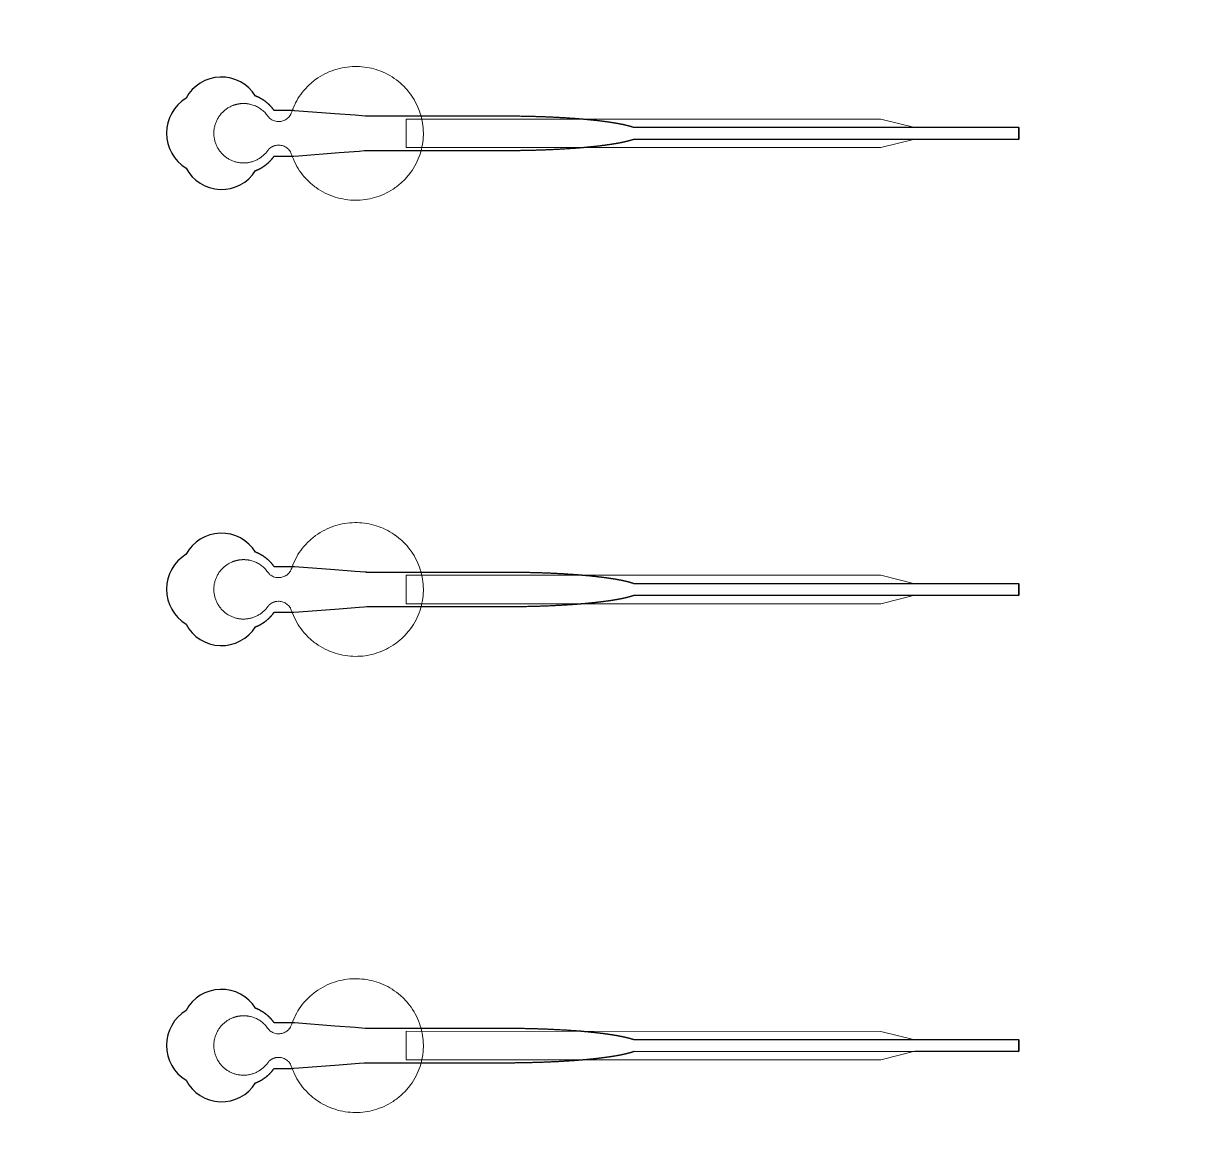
# Model space of a CAD drawing. Header units: inches. Extents: x -52997 to 52003, y -52254 to 52746.
# Drawn here: x 600 to 5746, y 3389 to 8292 of the extents above; entities that cross this region are included whole.
import ezdxf

# ---------------------------------------------------------------- set-up
doc = ezdxf.new("R2010")
doc.units = ezdxf.units.IN
doc.header["$MEASUREMENT"] = 0
doc.layers.add('1', color=1, linetype='Continuous')
doc.layers.add('2', color=140, linetype='Continuous', lineweight=0)
doc.layers.add('3', color=90, linetype='Continuous', lineweight=0)

msp = doc.modelspace()

# ---------------------------------------------------------------- linework, layer by layer
at = {"layer": '1'}
for points in [[(-16283.4, -47485.7), (0, -47485.7), (16283.4, -47485.7, 5.999107)], [(-16250, -47285.7), (0, -47285.7), (16250, -47285.7, 5.986812)], [(-13685.8, -45485.7), (0, -45485.7), (13685.8, -45485.7, 6.794322)], [(1617.4, 7646.4), (1617.7, 7646.6), (1618.6, 7646.9), (1619.4, 7647.2), (1620.2, 7647.6), (1621.1, 7647.9), (1621.9, 7648.2), (1622.8, 7648.6), (1623.6, 7649), (1624.5, 7649.3), (1625.3, 7649.7), (1626.2, 7650.1), (1627.1, 7650.5), (1627.9, 7650.9), (1628.8, 7651.3), (1629.6, 7651.7), (1630.5, 7652.1), (1631.3, 7652.5), (1632.2, 7652.9), (1633.1, 7653.4), (1633.9, 7653.8), (1634.8, 7654.2), (1635.6, 7654.7), (1636.5, 7655.1), (1637.3, 7655.6), (1638.2, 7656.1), (1639.1, 7656.5), (1639.9, 7657), (1640.8, 7657.5), (1641.6, 7658), (1642.5, 7658.5), (1643.3, 7659), (1644.2, 7659.5), (1645, 7660), (1645.9, 7660.5), (1646.7, 7661), (1647.6, 7661.6), (1648.4, 7662.1), (1649.3, 7662.7), (1650.1, 7663.2), (1651, 7663.8), (1651.8, 7664.3), (1652.6, 7664.9), (1653.5, 7665.4), (1654.3, 7666), (1655.1, 7666.6), (1656, 7667.2), (1656.8, 7667.8), (1657.6, 7668.4), (1658.4, 7669), (1659.3, 7669.6), (1660.1, 7670.2), (1660.9, 7670.8), (1661.7, 7671.4), (1662.5, 7672), (1663.3, 7672.7), (1664.1, 7673.3), (1664.9, 7673.9), (1665.7, 7674.6), (1666.5, 7675.2), (1667.3, 7675.9), (1668.1, 7676.5), (1668.9, 7677.2), (1669.6, 7677.8), (1670.4, 7678.5), (1671.2, 7679.2), (1671.9, 7679.9), (1672.7, 7680.5), (1673.5, 7681.2), (1674.2, 7681.9), (1675, 7682.6), (1675.7, 7683.3), (1676.4, 7684), (1677.2, 7684.7), (1677.9, 7685.4), (1678.6, 7686.1), (1679.3, 7686.8), (1680.1, 7687.5), (1680.8, 7688.3), (1681.5, 7689), (1682.2, 7689.7), (1682.9, 7690.4), (1683.6, 7691.2), (1684.2, 7691.9), (1684.9, 7692.6), (1685.6, 7693.4), (1686.3, 7694.1), (1686.9, 7694.8), (1687.6, 7695.6), (1688.2, 7696.3), (1688.9, 7697.1), (1689.5, 7697.8), (1690.1, 7698.6), (1690.8, 7699.3), (1691.4, 7700.1), (1692, 7700.9), (1692.6, 7701.6), (1693.2, 7702.4), (1693.8, 7703.1), (1694.4, 7703.9), (1695, 7704.7), (1695.6, 7705.4), (1696.1, 7706.2), (1696.7, 7707), (1697.3, 7707.7), (1697.8, 7708.5), (1698.4, 7709.3), (1698.9, 7710), (1742.5, 7710), (1764.3, 7710), (1775.2, 7710), (1777.9, 7710), (1779.3, 7710), (1779.3, 7710), (1779.3, 7710), (1779.3, 7710), (1779.3, 7710), (1779.4, 7710.1), (1779.5, 7710.1), (1779.8, 7710.1), (1780.5, 7710.1), (1781.9, 7710.2), (1784.6, 7710.5), (1806.7, 7712.1), (1983.4, 7725.7), (2071.7, 7732.5), (2093.8, 7734.2), (2104.8, 7735), (2105.1, 7735), (2105.2, 7735), (2105.3, 7735), (2105.3, 7735), (2105.4, 7735), (2105.8, 7735), (2366.3, 7735), (2372.6, 7735), (2385.1, 7735), (2485.6, 7735), (2686.7, 7735), (2699.2, 7735), (2705.5, 7735), (2708.6, 7735), (2710.2, 7735), (2710.6, 7735), (2710.8, 7735), (2710.9, 7735), (2711, 7735), (2711, 7735), (2711, 7735), (2711.6, 7735), (2716.2, 7735.1), (2720.8, 7735.1), (2725.4, 7735.1), (2730, 7735.1), (2734.7, 7735.1), (2739.3, 7735.1), (2744, 7735.2), (2748.7, 7735.2), (2753.3, 7735.2), (2758.1, 7735.3), (2762.8, 7735.3), (2767.5, 7735.4), (2772.2, 7735.4), (2777, 7735.5), (2781.7, 7735.6), (2786.5, 7735.6), (2791.2, 7735.7), (2796, 7735.8), (2800.8, 7735.9), (2805.6, 7736), (2810.4, 7736.1), (2815.2, 7736.2), (2820, 7736.3), (2824.8, 7736.4), (2829.6, 7736.5), (2834.4, 7736.7), (2839.3, 7736.8), (2844.1, 7736.9), (2848.9, 7737.1), (2853.8, 7737.2), (2858.6, 7737.4), (2863.4, 7737.5), (2868.3, 7737.7), (2873.1, 7737.8), (2877.9, 7738), (2882.7, 7738.2), (2887.6, 7738.4), (2892.4, 7738.6), (2897.2, 7738.8), (2902, 7739), (2906.9, 7739.2), (2911.7, 7739.4), (2916.5, 7739.6), (2921.3, 7739.8), (2926.1, 7740), (2930.8, 7740.3), (2935.6, 7740.5), (2940.4, 7740.7), (2945.2, 7741), (2949.9, 7741.3), (2954.6, 7741.5), (2959.4, 7741.8), (2964.1, 7742), (2968.8, 7742.3), (2973.5, 7742.6), (2978.2, 7742.9), (2982.8, 7743.2), (2987.5, 7743.5), (2992.1, 7743.8), (2996.8, 7744.1), (3001.4, 7744.4), (3006, 7744.7), (3010.5, 7745.1), (3012.8, 7745.2), (3015.1, 7745.4), (3017.4, 7745.6), (3019.6, 7745.7), (3021.9, 7745.9), (3024.1, 7746.1), (3026.4, 7746.2), (3028.6, 7746.4), (3030.9, 7746.6), (3033.1, 7746.8), (3035.3, 7747), (3037.6, 7747.1), (3039.8, 7747.3), (3042, 7747.5), (3044.2, 7747.7), (3046.4, 7747.9), (3048.6, 7748.1), (3050.8, 7748.2), (3053, 7748.4), (3055.2, 7748.6), (3057.4, 7748.8), (3059.5, 7749), (3061.7, 7749.2), (3063.8, 7749.4), (3066, 7749.6), (3068.1, 7749.8), (3070.3, 7750), (3072.4, 7750.2), (3074.5, 7750.4), (3076.6, 7750.6), (3078.8, 7750.8), (3080.9, 7751), (3083, 7751.2), (3085.1, 7751.4), (3087.1, 7751.6), (3089.2, 7751.8), (3091.3, 7752), (3093.3, 7752.3), (3095.4, 7752.5), (3097.5, 7752.7), (3099.5, 7752.9), (3101.5, 7753.1), (3103.6, 7753.3), (3105.6, 7753.6), (3107.6, 7753.8), (3109.6, 7754), (3111.6, 7754.2), (3113.6, 7754.4), (3115.6, 7754.7), (3117.5, 7754.9), (3119.5, 7755.1), (3121.5, 7755.3), (3123.4, 7755.6), (3125.3, 7755.8), (3127.3, 7756), (3129.2, 7756.3), (3131.1, 7756.5), (3133, 7756.7), (3134.9, 7757), (3136.8, 7757.2), (3138.7, 7757.5), (3140.6, 7757.7), (3142.4, 7757.9), (3144.3, 7758.2), (3146.1, 7758.4), (3148, 7758.7), (3149.8, 7758.9), (3151.6, 7759.1), (3153.4, 7759.4), (3155.2, 7759.6), (3157, 7759.9), (3158.8, 7760.1), (3160.6, 7760.4), (3162.4, 7760.6), (3164.1, 7760.9), (3165.9, 7761.1), (3167.6, 7761.4), (3169.3, 7761.7), (3171.1, 7761.9), (3172.8, 7762.2), (3174.5, 7762.4), (3176.2, 7762.7), (3177.8, 7762.9), (3179.5, 7763.2), (3181.2, 7763.5), (3182.8, 7763.7), (3184.5, 7764), (3186.1, 7764.2), (3187.7, 7764.5), (3189.3, 7764.8), (3190.9, 7765), (3192.5, 7765.3), (3194.1, 7765.6), (3195.7, 7765.8), (3197.3, 7766.1), (3198.8, 7766.4), (3200.4, 7766.7), (3201.9, 7766.9), (3203.4, 7767.2), (3204.9, 7767.5), (3206.4, 7767.7), (3207.9, 7768), (3209.4, 7768.3), (3210.9, 7768.6), (3212.3, 7768.8), (3213.8, 7769.1), (3215.2, 7769.4), (3216.7, 7769.7), (3218.1, 7770), (3219.5, 7770.2), (3220.9, 7770.5), (3222.3, 7770.8), (3223.6, 7771.1), (3225, 7771.4), (3226.4, 7771.6), (3227.7, 7771.9), (3229, 7772.2), (3230.4, 7772.5), (3231.7, 7772.8), (3233, 7773.1), (3234.3, 7773.4), (3235.5, 7773.6), (3236.8, 7773.9), (3238.1, 7774.2), (3239.3, 7774.5), (3240.6, 7774.8), (3241.8, 7775.1), (3243, 7775.4), (3244.2, 7775.7), (3245.4, 7776), (3246.6, 7776.2), (3247.7, 7776.5), (3248.9, 7776.8), (3250, 7777.1), (3251.2, 7777.4), (3252.3, 7777.7), (3253.4, 7778), (3254.5, 7778.3), (3255.6, 7778.6), (3256.7, 7778.9), (3257.8, 7779.2), (3258.8, 7779.5), (3259.9, 7779.8), (3260.9, 7780.1), (3262, 7780.4), (3263, 7780.7), (3264, 7781), (3265, 7781.2), (3266, 7781.5), (3266.9, 7781.8), (3267.9, 7782.1), (3268.8, 7782.4), (3269.8, 7782.7), (3270.7, 7783), (3271.6, 7783.3), (3272.5, 7783.6), (3273.4, 7783.9), (3274.3, 7784.2), (3275.2, 7784.5), (3276.6, 7785), (4962.2, 7784.8), (4962.2, 7835), (3276.7, 7835), (3276.4, 7835.1), (3275.5, 7835.4), (3274.7, 7835.8), (3273.8, 7836.1), (3272.9, 7836.4), (3272, 7836.7), (3271.1, 7837), (3270.1, 7837.3), (3269.2, 7837.6), (3268.2, 7837.8), (3267.3, 7838.1), (3266.3, 7838.4), (3265.3, 7838.7), (3264.3, 7839), (3263.3, 7839.3), (3262.3, 7839.6), (3261.3, 7839.9), (3260.2, 7840.2), (3259.2, 7840.5), (3258.1, 7840.8), (3257.1, 7841.1), (3256, 7841.4), (3254.9, 7841.7), (3253.8, 7842), (3252.7, 7842.3), (3251.5, 7842.6), (3250.4, 7842.9), (3249.3, 7843.2), (3248.1, 7843.5), (3246.9, 7843.8), (3245.7, 7844.1), (3244.6, 7844.4), (3243.3, 7844.6), (3242.1, 7844.9), (3240.9, 7845.2), (3239.7, 7845.5), (3238.4, 7845.8), (3237.2, 7846.1), (3235.9, 7846.4), (3234.6, 7846.7), (3233.3, 7847), (3232, 7847.2), (3230.7, 7847.5), (3229.4, 7847.8), (3228.1, 7848.1), (3226.7, 7848.4), (3225.4, 7848.7), (3224, 7848.9), (3222.6, 7849.2), (3221.2, 7849.5), (3219.8, 7849.8), (3218.4, 7850.1), (3217, 7850.3), (3215.6, 7850.6), (3214.1, 7850.9), (3212.7, 7851.2), (3211.2, 7851.5), (3209.8, 7851.7), (3208.3, 7852), (3206.8, 7852.3), (3205.3, 7852.6), (3203.8, 7852.8), (3202.2, 7853.1), (3200.7, 7853.4), (3199.2, 7853.7), (3197.6, 7853.9), (3196.1, 7854.2), (3194.5, 7854.5), (3192.9, 7854.7), (3191.3, 7855), (3189.7, 7855.3), (3188.1, 7855.5), (3186.5, 7855.8), (3184.8, 7856.1), (3183.2, 7856.3), (3181.5, 7856.6), (3179.9, 7856.8), (3178.2, 7857.1), (3176.5, 7857.4), (3174.8, 7857.6), (3173.1, 7857.9), (3171.4, 7858.1), (3169.7, 7858.4), (3168, 7858.6), (3166.2, 7858.9), (3164.5, 7859.2), (3162.7, 7859.4), (3161, 7859.7), (3159.2, 7859.9), (3157.4, 7860.2), (3155.6, 7860.4), (3153.8, 7860.7), (3152, 7860.9), (3150.2, 7861.1), (3148.3, 7861.4), (3146.5, 7861.6), (3144.7, 7861.9), (3142.8, 7862.1), (3140.9, 7862.4), (3139.1, 7862.6), (3137.2, 7862.8), (3135.3, 7863.1), (3133.4, 7863.3), (3131.5, 7863.5), (3129.6, 7863.8), (3127.7, 7864), (3125.7, 7864.2), (3123.8, 7864.5), (3121.8, 7864.7), (3119.9, 7864.9), (3117.9, 7865.2), (3116, 7865.4), (3114, 7865.6), (3112, 7865.8), (3110, 7866.1), (3108, 7866.3), (3106, 7866.5), (3104, 7866.7), (3102, 7866.9), (3099.9, 7867.2), (3097.9, 7867.4), (3095.8, 7867.6), (3093.8, 7867.8), (3091.7, 7868), (3089.7, 7868.2), (3087.6, 7868.4), (3085.5, 7868.6), (3083.4, 7868.9), (3081.3, 7869.1), (3079.2, 7869.3), (3077.1, 7869.5), (3075, 7869.7), (3072.9, 7869.9), (3070.8, 7870.1), (3068.6, 7870.3), (3066.5, 7870.5), (3064.3, 7870.7), (3062.2, 7870.9), (3060, 7871.1), (3057.9, 7871.2), (3055.7, 7871.4), (3053.5, 7871.6), (3051.3, 7871.8), (3049.1, 7872), (3046.9, 7872.2), (3044.8, 7872.4), (3042.5, 7872.6), (3040.3, 7872.7), (3038.1, 7872.9), (3035.9, 7873.1), (3033.7, 7873.3), (3031.4, 7873.5), (3029.2, 7873.6), (3027, 7873.8), (3024.7, 7874), (3022.5, 7874.2), (3020.2, 7874.3), (3018, 7874.5), (3015.7, 7874.7), (3013.4, 7874.8), (3008.9, 7875.2), (3004.3, 7875.5), (2999.7, 7875.8), (2995.1, 7876.1), (2990.5, 7876.4), (2985.9, 7876.7), (2981.2, 7877), (2976.6, 7877.3), (2971.9, 7877.6), (2967.2, 7877.9), (2962.5, 7878.1), (2957.8, 7878.4), (2953.1, 7878.7), (2948.4, 7878.9), (2943.6, 7879.2), (2938.9, 7879.4), (2934.1, 7879.7), (2929.4, 7879.9), (2924.6, 7880.1), (2919.8, 7880.4), (2915, 7880.6), (2910.3, 7880.8), (2905.5, 7881), (2900.7, 7881.2), (2895.9, 7881.4), (2891.1, 7881.6), (2886.3, 7881.8), (2881.5, 7882), (2876.7, 7882.1), (2871.8, 7882.3), (2867, 7882.5), (2862.2, 7882.6), (2857.4, 7882.8), (2852.6, 7882.9), (2847.8, 7883.1), (2843, 7883.2), (2838.2, 7883.3), (2833.4, 7883.5), (2828.6, 7883.6), (2823.8, 7883.7), (2819, 7883.8), (2814.3, 7883.9), (2809.5, 7884), (2804.7, 7884.1), (2800, 7884.2), (2795.2, 7884.3), (2790.5, 7884.4), (2785.7, 7884.5), (2781, 7884.5), (2776.3, 7884.6), (2771.6, 7884.7), (2766.9, 7884.7), (2762.2, 7884.8), (2757.5, 7884.8), (2752.8, 7884.9), (2748.2, 7884.9), (2743.5, 7884.9), (2738.9, 7885), (2734.3, 7885), (2729.6, 7885), (2725, 7885), (2722.8, 7885), (2722.2, 7885), (2721.9, 7885), (2721.8, 7885), (2721.6, 7885), (2720, 7885), (2713.6, 7885), (2700.8, 7885), (2649.9, 7885), (2445.9, 7885), (2394.9, 7885), (2369.4, 7885), (2363.1, 7885), (2361.5, 7885), (2105.7, 7885), (2105.3, 7885), (2105.3, 7885), (2105.2, 7885), (2105.2, 7885), (2105.1, 7885), (2104.8, 7885.1), (2103.4, 7885.2), (2097.9, 7885.6), (2053.7, 7889), (1965.4, 7895.8), (1788.7, 7909.3), (1783.2, 7909.8), (1780.4, 7910), (1779.8, 7910), (1779.4, 7910), (1779.4, 7910), (1779.3, 7910), (1779.3, 7910), (1779.3, 7910), (1779.3, 7910), (1779.3, 7910), (1778.9, 7910), (1776.2, 7910), (1770.8, 7910), (1759.9, 7910), (1738.1, 7910), (1716.3, 7910), (1705.4, 7910), (1699.9, 7910), (1699.2, 7910), (1699.1, 7910), (1699, 7910), (1698.9, 7910), (1698.9, 7910), (1698.9, 7910), (1698.9, 7910.1), (1698.5, 7910.6), (1697.7, 7911.8), (1696.9, 7912.9), (1696.1, 7914), (1695.2, 7915.1), (1694.4, 7916.2), (1693.5, 7917.4), (1692.7, 7918.5), (1691.8, 7919.6), (1690.9, 7920.7), (1690, 7921.8), (1689, 7922.9), (1688.1, 7924), (1687.1, 7925.1), (1686.2, 7926.2), (1685.2, 7927.3), (1684.2, 7928.3), (1683.2, 7929.4), (1682.2, 7930.5), (1681.2, 7931.6), (1680.1, 7932.6), (1679.1, 7933.7), (1678, 7934.7), (1676.9, 7935.8), (1675.8, 7936.8), (1674.7, 7937.8), (1673.6, 7938.9), (1672.5, 7939.9), (1671.4, 7940.9), (1670.2, 7941.9), (1669.1, 7942.9), (1667.9, 7943.9), (1666.7, 7944.9), (1665.5, 7945.8), (1664.3, 7946.8), (1663.1, 7947.7), (1661.9, 7948.7), (1660.7, 7949.6), (1659.4, 7950.6), (1658.2, 7951.5), (1656.9, 7952.4), (1655.7, 7953.3), (1654.4, 7954.2), (1653.1, 7955.1), (1651.8, 7955.9), (1650.5, 7956.8), (1649.2, 7957.6), (1647.9, 7958.5), (1646.5, 7959.3), (1645.2, 7960.1), (1643.9, 7960.9), (1642.5, 7961.7), (1641.2, 7962.5), (1639.8, 7963.2), (1638.4, 7964), (1637, 7964.7), (1635.7, 7965.5), (1634.3, 7966.2), (1632.9, 7966.9), (1631.5, 7967.6), (1630.1, 7968.2), (1628.7, 7968.9), (1627.2, 7969.6), (1625.8, 7970.2), (1624.4, 7970.8), (1623, 7971.4), (1621.6, 7972), (1620.1, 7972.6), (1618.7, 7973.2), (1617.5, 7973.6, 0.576044), (1312.9, 7964.3, 0.560065), (1312.9, 7657.8, 0.578435)], [(1617.4, 5646.4), (1617.7, 5646.6), (1618.6, 5646.9), (1619.4, 5647.2), (1620.2, 5647.6), (1621.1, 5647.9), (1621.9, 5648.2), (1622.8, 5648.6), (1623.6, 5649), (1624.5, 5649.3), (1625.3, 5649.7), (1626.2, 5650.1), (1627.1, 5650.5), (1627.9, 5650.9), (1628.8, 5651.3), (1629.6, 5651.7), (1630.5, 5652.1), (1631.3, 5652.5), (1632.2, 5652.9), (1633.1, 5653.4), (1633.9, 5653.8), (1634.8, 5654.2), (1635.6, 5654.7), (1636.5, 5655.1), (1637.3, 5655.6), (1638.2, 5656.1), (1639.1, 5656.5), (1639.9, 5657), (1640.8, 5657.5), (1641.6, 5658), (1642.5, 5658.5), (1643.3, 5659), (1644.2, 5659.5), (1645, 5660), (1645.9, 5660.5), (1646.7, 5661), (1647.6, 5661.6), (1648.4, 5662.1), (1649.3, 5662.7), (1650.1, 5663.2), (1651, 5663.8), (1651.8, 5664.3), (1652.6, 5664.9), (1653.5, 5665.4), (1654.3, 5666), (1655.1, 5666.6), (1656, 5667.2), (1656.8, 5667.8), (1657.6, 5668.4), (1658.4, 5669), (1659.3, 5669.6), (1660.1, 5670.2), (1660.9, 5670.8), (1661.7, 5671.4), (1662.5, 5672), (1663.3, 5672.7), (1664.1, 5673.3), (1664.9, 5673.9), (1665.7, 5674.6), (1666.5, 5675.2), (1667.3, 5675.9), (1668.1, 5676.5), (1668.9, 5677.2), (1669.6, 5677.8), (1670.4, 5678.5), (1671.2, 5679.2), (1671.9, 5679.9), (1672.7, 5680.5), (1673.5, 5681.2), (1674.2, 5681.9), (1675, 5682.6), (1675.7, 5683.3), (1676.4, 5684), (1677.2, 5684.7), (1677.9, 5685.4), (1678.6, 5686.1), (1679.3, 5686.8), (1680.1, 5687.5), (1680.8, 5688.3), (1681.5, 5689), (1682.2, 5689.7), (1682.9, 5690.4), (1683.6, 5691.2), (1684.2, 5691.9), (1684.9, 5692.6), (1685.6, 5693.4), (1686.3, 5694.1), (1686.9, 5694.8), (1687.6, 5695.6), (1688.2, 5696.3), (1688.9, 5697.1), (1689.5, 5697.8), (1690.1, 5698.6), (1690.8, 5699.3), (1691.4, 5700.1), (1692, 5700.9), (1692.6, 5701.6), (1693.2, 5702.4), (1693.8, 5703.1), (1694.4, 5703.9), (1695, 5704.7), (1695.6, 5705.4), (1696.1, 5706.2), (1696.7, 5707), (1697.3, 5707.7), (1697.8, 5708.5), (1698.4, 5709.3), (1698.9, 5710), (1742.5, 5710), (1764.3, 5710), (1775.2, 5710), (1777.9, 5710), (1779.3, 5710), (1779.3, 5710), (1779.3, 5710), (1779.3, 5710), (1779.3, 5710), (1779.4, 5710.1), (1779.5, 5710.1), (1779.8, 5710.1), (1780.5, 5710.1), (1781.9, 5710.2), (1784.6, 5710.5), (1806.7, 5712.1), (1983.4, 5725.7), (2071.7, 5732.5), (2093.8, 5734.2), (2104.8, 5735), (2105.1, 5735), (2105.2, 5735), (2105.3, 5735), (2105.3, 5735), (2105.4, 5735), (2105.8, 5735), (2366.3, 5735), (2372.6, 5735), (2385.1, 5735), (2485.6, 5735), (2686.7, 5735), (2699.2, 5735), (2705.5, 5735), (2708.6, 5735), (2710.2, 5735), (2710.6, 5735), (2710.8, 5735), (2710.9, 5735), (2711, 5735), (2711, 5735), (2711, 5735), (2711.6, 5735), (2716.2, 5735.1), (2720.8, 5735.1), (2725.4, 5735.1), (2730, 5735.1), (2734.7, 5735.1), (2739.3, 5735.1), (2744, 5735.2), (2748.7, 5735.2), (2753.3, 5735.2), (2758.1, 5735.3), (2762.8, 5735.3), (2767.5, 5735.4), (2772.2, 5735.4), (2777, 5735.5), (2781.7, 5735.6), (2786.5, 5735.6), (2791.2, 5735.7), (2796, 5735.8), (2800.8, 5735.9), (2805.6, 5736), (2810.4, 5736.1), (2815.2, 5736.2), (2820, 5736.3), (2824.8, 5736.4), (2829.6, 5736.5), (2834.4, 5736.7), (2839.3, 5736.8), (2844.1, 5736.9), (2848.9, 5737.1), (2853.8, 5737.2), (2858.6, 5737.4), (2863.4, 5737.5), (2868.3, 5737.7), (2873.1, 5737.8), (2877.9, 5738), (2882.7, 5738.2), (2887.6, 5738.4), (2892.4, 5738.6), (2897.2, 5738.8), (2902, 5739), (2906.9, 5739.2), (2911.7, 5739.4), (2916.5, 5739.6), (2921.3, 5739.8), (2926.1, 5740), (2930.8, 5740.3), (2935.6, 5740.5), (2940.4, 5740.7), (2945.2, 5741), (2949.9, 5741.3), (2954.6, 5741.5), (2959.4, 5741.8), (2964.1, 5742), (2968.8, 5742.3), (2973.5, 5742.6), (2978.2, 5742.9), (2982.8, 5743.2), (2987.5, 5743.5), (2992.1, 5743.8), (2996.8, 5744.1), (3001.4, 5744.4), (3006, 5744.7), (3010.5, 5745.1), (3012.8, 5745.2), (3015.1, 5745.4), (3017.4, 5745.6), (3019.6, 5745.7), (3021.9, 5745.9), (3024.1, 5746.1), (3026.4, 5746.2), (3028.6, 5746.4), (3030.9, 5746.6), (3033.1, 5746.8), (3035.3, 5747), (3037.6, 5747.1), (3039.8, 5747.3), (3042, 5747.5), (3044.2, 5747.7), (3046.4, 5747.9), (3048.6, 5748.1), (3050.8, 5748.2), (3053, 5748.4), (3055.2, 5748.6), (3057.4, 5748.8), (3059.5, 5749), (3061.7, 5749.2), (3063.8, 5749.4), (3066, 5749.6), (3068.1, 5749.8), (3070.3, 5750), (3072.4, 5750.2), (3074.5, 5750.4), (3076.6, 5750.6), (3078.8, 5750.8), (3080.9, 5751), (3083, 5751.2), (3085.1, 5751.4), (3087.1, 5751.6), (3089.2, 5751.8), (3091.3, 5752), (3093.3, 5752.3), (3095.4, 5752.5), (3097.5, 5752.7), (3099.5, 5752.9), (3101.5, 5753.1), (3103.6, 5753.3), (3105.6, 5753.6), (3107.6, 5753.8), (3109.6, 5754), (3111.6, 5754.2), (3113.6, 5754.4), (3115.6, 5754.7), (3117.5, 5754.9), (3119.5, 5755.1), (3121.5, 5755.3), (3123.4, 5755.6), (3125.3, 5755.8), (3127.3, 5756), (3129.2, 5756.3), (3131.1, 5756.5), (3133, 5756.7), (3134.9, 5757), (3136.8, 5757.2), (3138.7, 5757.5), (3140.6, 5757.7), (3142.4, 5757.9), (3144.3, 5758.2), (3146.1, 5758.4), (3148, 5758.7), (3149.8, 5758.9), (3151.6, 5759.1), (3153.4, 5759.4), (3155.2, 5759.6), (3157, 5759.9), (3158.8, 5760.1), (3160.6, 5760.4), (3162.4, 5760.6), (3164.1, 5760.9), (3165.9, 5761.1), (3167.6, 5761.4), (3169.3, 5761.7), (3171.1, 5761.9), (3172.8, 5762.2), (3174.5, 5762.4), (3176.2, 5762.7), (3177.8, 5762.9), (3179.5, 5763.2), (3181.2, 5763.5), (3182.8, 5763.7), (3184.5, 5764), (3186.1, 5764.2), (3187.7, 5764.5), (3189.3, 5764.8), (3190.9, 5765), (3192.5, 5765.3), (3194.1, 5765.6), (3195.7, 5765.8), (3197.3, 5766.1), (3198.8, 5766.4), (3200.4, 5766.7), (3201.9, 5766.9), (3203.4, 5767.2), (3204.9, 5767.5), (3206.4, 5767.7), (3207.9, 5768), (3209.4, 5768.3), (3210.9, 5768.6), (3212.3, 5768.8), (3213.8, 5769.1), (3215.2, 5769.4), (3216.7, 5769.7), (3218.1, 5770), (3219.5, 5770.2), (3220.9, 5770.5), (3222.3, 5770.8), (3223.6, 5771.1), (3225, 5771.4), (3226.4, 5771.6), (3227.7, 5771.9), (3229, 5772.2), (3230.4, 5772.5), (3231.7, 5772.8), (3233, 5773.1), (3234.3, 5773.4), (3235.5, 5773.6), (3236.8, 5773.9), (3238.1, 5774.2), (3239.3, 5774.5), (3240.6, 5774.8), (3241.8, 5775.1), (3243, 5775.4), (3244.2, 5775.7), (3245.4, 5776), (3246.6, 5776.2), (3247.7, 5776.5), (3248.9, 5776.8), (3250, 5777.1), (3251.2, 5777.4), (3252.3, 5777.7), (3253.4, 5778), (3254.5, 5778.3), (3255.6, 5778.6), (3256.7, 5778.9), (3257.8, 5779.2), (3258.8, 5779.5), (3259.9, 5779.8), (3260.9, 5780.1), (3262, 5780.4), (3263, 5780.7), (3264, 5781), (3265, 5781.2), (3266, 5781.5), (3266.9, 5781.8), (3267.9, 5782.1), (3268.8, 5782.4), (3269.8, 5782.7), (3270.7, 5783), (3271.6, 5783.3), (3272.5, 5783.6), (3273.4, 5783.9), (3274.3, 5784.2), (3275.2, 5784.5), (3276.6, 5785), (4962.2, 5784.8), (4962.2, 5835), (3276.7, 5835), (3276.4, 5835.1), (3275.5, 5835.4), (3274.7, 5835.8), (3273.8, 5836.1), (3272.9, 5836.4), (3272, 5836.7), (3271.1, 5837), (3270.1, 5837.3), (3269.2, 5837.6), (3268.2, 5837.8), (3267.3, 5838.1), (3266.3, 5838.4), (3265.3, 5838.7), (3264.3, 5839), (3263.3, 5839.3), (3262.3, 5839.6), (3261.3, 5839.9), (3260.2, 5840.2), (3259.2, 5840.5), (3258.1, 5840.8), (3257.1, 5841.1), (3256, 5841.4), (3254.9, 5841.7), (3253.8, 5842), (3252.7, 5842.3), (3251.5, 5842.6), (3250.4, 5842.9), (3249.3, 5843.2), (3248.1, 5843.5), (3246.9, 5843.8), (3245.7, 5844.1), (3244.6, 5844.4), (3243.3, 5844.6), (3242.1, 5844.9), (3240.9, 5845.2), (3239.7, 5845.5), (3238.4, 5845.8), (3237.2, 5846.1), (3235.9, 5846.4), (3234.6, 5846.7), (3233.3, 5847), (3232, 5847.2), (3230.7, 5847.5), (3229.4, 5847.8), (3228.1, 5848.1), (3226.7, 5848.4), (3225.4, 5848.7), (3224, 5848.9), (3222.6, 5849.2), (3221.2, 5849.5), (3219.8, 5849.8), (3218.4, 5850.1), (3217, 5850.3), (3215.6, 5850.6), (3214.1, 5850.9), (3212.7, 5851.2), (3211.2, 5851.5), (3209.8, 5851.7), (3208.3, 5852), (3206.8, 5852.3), (3205.3, 5852.6), (3203.8, 5852.8), (3202.2, 5853.1), (3200.7, 5853.4), (3199.2, 5853.7), (3197.6, 5853.9), (3196.1, 5854.2), (3194.5, 5854.5), (3192.9, 5854.7), (3191.3, 5855), (3189.7, 5855.3), (3188.1, 5855.5), (3186.5, 5855.8), (3184.8, 5856.1), (3183.2, 5856.3), (3181.5, 5856.6), (3179.9, 5856.8), (3178.2, 5857.1), (3176.5, 5857.4), (3174.8, 5857.6), (3173.1, 5857.9), (3171.4, 5858.1), (3169.7, 5858.4), (3168, 5858.6), (3166.2, 5858.9), (3164.5, 5859.2), (3162.7, 5859.4), (3161, 5859.7), (3159.2, 5859.9), (3157.4, 5860.2), (3155.6, 5860.4), (3153.8, 5860.7), (3152, 5860.9), (3150.2, 5861.1), (3148.3, 5861.4), (3146.5, 5861.6), (3144.7, 5861.9), (3142.8, 5862.1), (3140.9, 5862.4), (3139.1, 5862.6), (3137.2, 5862.8), (3135.3, 5863.1), (3133.4, 5863.3), (3131.5, 5863.5), (3129.6, 5863.8), (3127.7, 5864), (3125.7, 5864.2), (3123.8, 5864.5), (3121.8, 5864.7), (3119.9, 5864.9), (3117.9, 5865.2), (3116, 5865.4), (3114, 5865.6), (3112, 5865.8), (3110, 5866.1), (3108, 5866.3), (3106, 5866.5), (3104, 5866.7), (3102, 5866.9), (3099.9, 5867.2), (3097.9, 5867.4), (3095.8, 5867.6), (3093.8, 5867.8), (3091.7, 5868), (3089.7, 5868.2), (3087.6, 5868.4), (3085.5, 5868.6), (3083.4, 5868.9), (3081.3, 5869.1), (3079.2, 5869.3), (3077.1, 5869.5), (3075, 5869.7), (3072.9, 5869.9), (3070.8, 5870.1), (3068.6, 5870.3), (3066.5, 5870.5), (3064.3, 5870.7), (3062.2, 5870.9), (3060, 5871.1), (3057.9, 5871.2), (3055.7, 5871.4), (3053.5, 5871.6), (3051.3, 5871.8), (3049.1, 5872), (3046.9, 5872.2), (3044.8, 5872.4), (3042.5, 5872.6), (3040.3, 5872.7), (3038.1, 5872.9), (3035.9, 5873.1), (3033.7, 5873.3), (3031.4, 5873.5), (3029.2, 5873.6), (3027, 5873.8), (3024.7, 5874), (3022.5, 5874.2), (3020.2, 5874.3), (3018, 5874.5), (3015.7, 5874.7), (3013.4, 5874.8), (3008.9, 5875.2), (3004.3, 5875.5), (2999.7, 5875.8), (2995.1, 5876.1), (2990.5, 5876.4), (2985.9, 5876.7), (2981.2, 5877), (2976.6, 5877.3), (2971.9, 5877.6), (2967.2, 5877.9), (2962.5, 5878.1), (2957.8, 5878.4), (2953.1, 5878.7), (2948.4, 5878.9), (2943.6, 5879.2), (2938.9, 5879.4), (2934.1, 5879.7), (2929.4, 5879.9), (2924.6, 5880.1), (2919.8, 5880.4), (2915, 5880.6), (2910.3, 5880.8), (2905.5, 5881), (2900.7, 5881.2), (2895.9, 5881.4), (2891.1, 5881.6), (2886.3, 5881.8), (2881.5, 5882), (2876.7, 5882.1), (2871.8, 5882.3), (2867, 5882.5), (2862.2, 5882.6), (2857.4, 5882.8), (2852.6, 5882.9), (2847.8, 5883.1), (2843, 5883.2), (2838.2, 5883.3), (2833.4, 5883.5), (2828.6, 5883.6), (2823.8, 5883.7), (2819, 5883.8), (2814.3, 5883.9), (2809.5, 5884), (2804.7, 5884.1), (2800, 5884.2), (2795.2, 5884.3), (2790.5, 5884.4), (2785.7, 5884.5), (2781, 5884.5), (2776.3, 5884.6), (2771.6, 5884.7), (2766.9, 5884.7), (2762.2, 5884.8), (2757.5, 5884.8), (2752.8, 5884.9), (2748.2, 5884.9), (2743.5, 5884.9), (2738.9, 5885), (2734.3, 5885), (2729.6, 5885), (2725, 5885), (2722.8, 5885), (2722.2, 5885), (2721.9, 5885), (2721.8, 5885), (2721.6, 5885), (2720, 5885), (2713.6, 5885), (2700.8, 5885), (2649.9, 5885), (2445.9, 5885), (2394.9, 5885), (2369.4, 5885), (2363.1, 5885), (2361.5, 5885), (2105.7, 5885), (2105.3, 5885), (2105.3, 5885), (2105.2, 5885), (2105.2, 5885), (2105.1, 5885), (2104.8, 5885.1), (2103.4, 5885.2), (2097.9, 5885.6), (2053.7, 5889), (1965.4, 5895.8), (1788.7, 5909.3), (1783.2, 5909.8), (1780.4, 5910), (1779.8, 5910), (1779.4, 5910), (1779.4, 5910), (1779.3, 5910), (1779.3, 5910), (1779.3, 5910), (1779.3, 5910), (1779.3, 5910), (1778.9, 5910), (1776.2, 5910), (1770.8, 5910), (1759.9, 5910), (1738.1, 5910), (1716.3, 5910), (1705.4, 5910), (1699.9, 5910), (1699.2, 5910), (1699.1, 5910), (1699, 5910), (1698.9, 5910), (1698.9, 5910), (1698.9, 5910), (1698.9, 5910.1), (1698.5, 5910.6), (1697.7, 5911.8), (1696.9, 5912.9), (1696.1, 5914), (1695.2, 5915.1), (1694.4, 5916.2), (1693.5, 5917.4), (1692.7, 5918.5), (1691.8, 5919.6), (1690.9, 5920.7), (1690, 5921.8), (1689, 5922.9), (1688.1, 5924), (1687.1, 5925.1), (1686.2, 5926.2), (1685.2, 5927.3), (1684.2, 5928.3), (1683.2, 5929.4), (1682.2, 5930.5), (1681.2, 5931.6), (1680.1, 5932.6), (1679.1, 5933.7), (1678, 5934.7), (1676.9, 5935.8), (1675.8, 5936.8), (1674.7, 5937.8), (1673.6, 5938.9), (1672.5, 5939.9), (1671.4, 5940.9), (1670.2, 5941.9), (1669.1, 5942.9), (1667.9, 5943.9), (1666.7, 5944.9), (1665.5, 5945.8), (1664.3, 5946.8), (1663.1, 5947.7), (1661.9, 5948.7), (1660.7, 5949.6), (1659.4, 5950.6), (1658.2, 5951.5), (1656.9, 5952.4), (1655.7, 5953.3), (1654.4, 5954.2), (1653.1, 5955.1), (1651.8, 5955.9), (1650.5, 5956.8), (1649.2, 5957.6), (1647.9, 5958.5), (1646.5, 5959.3), (1645.2, 5960.1), (1643.9, 5960.9), (1642.5, 5961.7), (1641.2, 5962.5), (1639.8, 5963.2), (1638.4, 5964), (1637, 5964.7), (1635.7, 5965.5), (1634.3, 5966.2), (1632.9, 5966.9), (1631.5, 5967.6), (1630.1, 5968.2), (1628.7, 5968.9), (1627.2, 5969.6), (1625.8, 5970.2), (1624.4, 5970.8), (1623, 5971.4), (1621.6, 5972), (1620.1, 5972.6), (1618.7, 5973.2), (1617.5, 5973.6, 0.576044), (1312.9, 5964.3, 0.560065), (1312.9, 5657.8, 0.578435)], [(1617.4, 3646.4), (1617.7, 3646.6), (1618.6, 3646.9), (1619.4, 3647.2), (1620.2, 3647.6), (1621.1, 3647.9), (1621.9, 3648.2), (1622.8, 3648.6), (1623.6, 3649), (1624.5, 3649.3), (1625.3, 3649.7), (1626.2, 3650.1), (1627.1, 3650.5), (1627.9, 3650.9), (1628.8, 3651.3), (1629.6, 3651.7), (1630.5, 3652.1), (1631.3, 3652.5), (1632.2, 3652.9), (1633.1, 3653.4), (1633.9, 3653.8), (1634.8, 3654.2), (1635.6, 3654.7), (1636.5, 3655.1), (1637.3, 3655.6), (1638.2, 3656.1), (1639.1, 3656.5), (1639.9, 3657), (1640.8, 3657.5), (1641.6, 3658), (1642.5, 3658.5), (1643.3, 3659), (1644.2, 3659.5), (1645, 3660), (1645.9, 3660.5), (1646.7, 3661), (1647.6, 3661.6), (1648.4, 3662.1), (1649.3, 3662.7), (1650.1, 3663.2), (1651, 3663.8), (1651.8, 3664.3), (1652.6, 3664.9), (1653.5, 3665.4), (1654.3, 3666), (1655.1, 3666.6), (1656, 3667.2), (1656.8, 3667.8), (1657.6, 3668.4), (1658.4, 3669), (1659.3, 3669.6), (1660.1, 3670.2), (1660.9, 3670.8), (1661.7, 3671.4), (1662.5, 3672), (1663.3, 3672.7), (1664.1, 3673.3), (1664.9, 3673.9), (1665.7, 3674.6), (1666.5, 3675.2), (1667.3, 3675.9), (1668.1, 3676.5), (1668.9, 3677.2), (1669.6, 3677.8), (1670.4, 3678.5), (1671.2, 3679.2), (1671.9, 3679.9), (1672.7, 3680.5), (1673.5, 3681.2), (1674.2, 3681.9), (1675, 3682.6), (1675.7, 3683.3), (1676.4, 3684), (1677.2, 3684.7), (1677.9, 3685.4), (1678.6, 3686.1), (1679.3, 3686.8), (1680.1, 3687.5), (1680.8, 3688.3), (1681.5, 3689), (1682.2, 3689.7), (1682.9, 3690.4), (1683.6, 3691.2), (1684.2, 3691.9), (1684.9, 3692.6), (1685.6, 3693.4), (1686.3, 3694.1), (1686.9, 3694.8), (1687.6, 3695.6), (1688.2, 3696.3), (1688.9, 3697.1), (1689.5, 3697.8), (1690.1, 3698.6), (1690.8, 3699.3), (1691.4, 3700.1), (1692, 3700.9), (1692.6, 3701.6), (1693.2, 3702.4), (1693.8, 3703.1), (1694.4, 3703.9), (1695, 3704.7), (1695.6, 3705.4), (1696.1, 3706.2), (1696.7, 3707), (1697.3, 3707.7), (1697.8, 3708.5), (1698.4, 3709.3), (1698.9, 3710), (1742.5, 3710), (1764.3, 3710), (1775.2, 3710), (1777.9, 3710), (1779.3, 3710), (1779.3, 3710), (1779.3, 3710), (1779.3, 3710), (1779.3, 3710), (1779.4, 3710.1), (1779.5, 3710.1), (1779.8, 3710.1), (1780.5, 3710.1), (1781.9, 3710.2), (1784.6, 3710.5), (1806.7, 3712.1), (1983.4, 3725.7), (2071.7, 3732.5), (2093.8, 3734.2), (2104.8, 3735), (2105.1, 3735), (2105.2, 3735), (2105.3, 3735), (2105.3, 3735), (2105.4, 3735), (2105.8, 3735), (2366.3, 3735), (2372.6, 3735), (2385.1, 3735), (2485.6, 3735), (2686.7, 3735), (2699.2, 3735), (2705.5, 3735), (2708.6, 3735), (2710.2, 3735), (2710.6, 3735), (2710.8, 3735), (2710.9, 3735), (2711, 3735), (2711, 3735), (2711, 3735), (2711.6, 3735), (2716.2, 3735.1), (2720.8, 3735.1), (2725.4, 3735.1), (2730, 3735.1), (2734.7, 3735.1), (2739.3, 3735.1), (2744, 3735.2), (2748.7, 3735.2), (2753.3, 3735.2), (2758.1, 3735.3), (2762.8, 3735.3), (2767.5, 3735.4), (2772.2, 3735.4), (2777, 3735.5), (2781.7, 3735.6), (2786.5, 3735.6), (2791.2, 3735.7), (2796, 3735.8), (2800.8, 3735.9), (2805.6, 3736), (2810.4, 3736.1), (2815.2, 3736.2), (2820, 3736.3), (2824.8, 3736.4), (2829.6, 3736.5), (2834.4, 3736.7), (2839.3, 3736.8), (2844.1, 3736.9), (2848.9, 3737.1), (2853.8, 3737.2), (2858.6, 3737.4), (2863.4, 3737.5), (2868.3, 3737.7), (2873.1, 3737.8), (2877.9, 3738), (2882.7, 3738.2), (2887.6, 3738.4), (2892.4, 3738.6), (2897.2, 3738.8), (2902, 3739), (2906.9, 3739.2), (2911.7, 3739.4), (2916.5, 3739.6), (2921.3, 3739.8), (2926.1, 3740), (2930.8, 3740.3), (2935.6, 3740.5), (2940.4, 3740.7), (2945.2, 3741), (2949.9, 3741.3), (2954.6, 3741.5), (2959.4, 3741.8), (2964.1, 3742), (2968.8, 3742.3), (2973.5, 3742.6), (2978.2, 3742.9), (2982.8, 3743.2), (2987.5, 3743.5), (2992.1, 3743.8), (2996.8, 3744.1), (3001.4, 3744.4), (3006, 3744.7), (3010.5, 3745.1), (3012.8, 3745.2), (3015.1, 3745.4), (3017.4, 3745.6), (3019.6, 3745.7), (3021.9, 3745.9), (3024.1, 3746.1), (3026.4, 3746.2), (3028.6, 3746.4), (3030.9, 3746.6), (3033.1, 3746.8), (3035.3, 3747), (3037.6, 3747.1), (3039.8, 3747.3), (3042, 3747.5), (3044.2, 3747.7), (3046.4, 3747.9), (3048.6, 3748.1), (3050.8, 3748.2), (3053, 3748.4), (3055.2, 3748.6), (3057.4, 3748.8), (3059.5, 3749), (3061.7, 3749.2), (3063.8, 3749.4), (3066, 3749.6), (3068.1, 3749.8), (3070.3, 3750), (3072.4, 3750.2), (3074.5, 3750.4), (3076.6, 3750.6), (3078.8, 3750.8), (3080.9, 3751), (3083, 3751.2), (3085.1, 3751.4), (3087.1, 3751.6), (3089.2, 3751.8), (3091.3, 3752), (3093.3, 3752.3), (3095.4, 3752.5), (3097.5, 3752.7), (3099.5, 3752.9), (3101.5, 3753.1), (3103.6, 3753.3), (3105.6, 3753.6), (3107.6, 3753.8), (3109.6, 3754), (3111.6, 3754.2), (3113.6, 3754.4), (3115.6, 3754.7), (3117.5, 3754.9), (3119.5, 3755.1), (3121.5, 3755.3), (3123.4, 3755.6), (3125.3, 3755.8), (3127.3, 3756), (3129.2, 3756.3), (3131.1, 3756.5), (3133, 3756.7), (3134.9, 3757), (3136.8, 3757.2), (3138.7, 3757.5), (3140.6, 3757.7), (3142.4, 3757.9), (3144.3, 3758.2), (3146.1, 3758.4), (3148, 3758.7), (3149.8, 3758.9), (3151.6, 3759.1), (3153.4, 3759.4), (3155.2, 3759.6), (3157, 3759.9), (3158.8, 3760.1), (3160.6, 3760.4), (3162.4, 3760.6), (3164.1, 3760.9), (3165.9, 3761.1), (3167.6, 3761.4), (3169.3, 3761.7), (3171.1, 3761.9), (3172.8, 3762.2), (3174.5, 3762.4), (3176.2, 3762.7), (3177.8, 3762.9), (3179.5, 3763.2), (3181.2, 3763.5), (3182.8, 3763.7), (3184.5, 3764), (3186.1, 3764.2), (3187.7, 3764.5), (3189.3, 3764.8), (3190.9, 3765), (3192.5, 3765.3), (3194.1, 3765.6), (3195.7, 3765.8), (3197.3, 3766.1), (3198.8, 3766.4), (3200.4, 3766.7), (3201.9, 3766.9), (3203.4, 3767.2), (3204.9, 3767.5), (3206.4, 3767.7), (3207.9, 3768), (3209.4, 3768.3), (3210.9, 3768.6), (3212.3, 3768.8), (3213.8, 3769.1), (3215.2, 3769.4), (3216.7, 3769.7), (3218.1, 3770), (3219.5, 3770.2), (3220.9, 3770.5), (3222.3, 3770.8), (3223.6, 3771.1), (3225, 3771.4), (3226.4, 3771.6), (3227.7, 3771.9), (3229, 3772.2), (3230.4, 3772.5), (3231.7, 3772.8), (3233, 3773.1), (3234.3, 3773.4), (3235.5, 3773.6), (3236.8, 3773.9), (3238.1, 3774.2), (3239.3, 3774.5), (3240.6, 3774.8), (3241.8, 3775.1), (3243, 3775.4), (3244.2, 3775.7), (3245.4, 3776), (3246.6, 3776.2), (3247.7, 3776.5), (3248.9, 3776.8), (3250, 3777.1), (3251.2, 3777.4), (3252.3, 3777.7), (3253.4, 3778), (3254.5, 3778.3), (3255.6, 3778.6), (3256.7, 3778.9), (3257.8, 3779.2), (3258.8, 3779.5), (3259.9, 3779.8), (3260.9, 3780.1), (3262, 3780.4), (3263, 3780.7), (3264, 3781), (3265, 3781.2), (3266, 3781.5), (3266.9, 3781.8), (3267.9, 3782.1), (3268.8, 3782.4), (3269.8, 3782.7), (3270.7, 3783), (3271.6, 3783.3), (3272.5, 3783.6), (3273.4, 3783.9), (3274.3, 3784.2), (3275.2, 3784.5), (3276.6, 3785), (4962.2, 3784.8), (4962.2, 3835), (3276.7, 3835), (3276.4, 3835.1), (3275.5, 3835.4), (3274.7, 3835.8), (3273.8, 3836.1), (3272.9, 3836.4), (3272, 3836.7), (3271.1, 3837), (3270.1, 3837.3), (3269.2, 3837.6), (3268.2, 3837.8), (3267.3, 3838.1), (3266.3, 3838.4), (3265.3, 3838.7), (3264.3, 3839), (3263.3, 3839.3), (3262.3, 3839.6), (3261.3, 3839.9), (3260.2, 3840.2), (3259.2, 3840.5), (3258.1, 3840.8), (3257.1, 3841.1), (3256, 3841.4), (3254.9, 3841.7), (3253.8, 3842), (3252.7, 3842.3), (3251.5, 3842.6), (3250.4, 3842.9), (3249.3, 3843.2), (3248.1, 3843.5), (3246.9, 3843.8), (3245.7, 3844.1), (3244.6, 3844.4), (3243.3, 3844.6), (3242.1, 3844.9), (3240.9, 3845.2), (3239.7, 3845.5), (3238.4, 3845.8), (3237.2, 3846.1), (3235.9, 3846.4), (3234.6, 3846.7), (3233.3, 3847), (3232, 3847.2), (3230.7, 3847.5), (3229.4, 3847.8), (3228.1, 3848.1), (3226.7, 3848.4), (3225.4, 3848.7), (3224, 3848.9), (3222.6, 3849.2), (3221.2, 3849.5), (3219.8, 3849.8), (3218.4, 3850.1), (3217, 3850.3), (3215.6, 3850.6), (3214.1, 3850.9), (3212.7, 3851.2), (3211.2, 3851.5), (3209.8, 3851.7), (3208.3, 3852), (3206.8, 3852.3), (3205.3, 3852.6), (3203.8, 3852.8), (3202.2, 3853.1), (3200.7, 3853.4), (3199.2, 3853.7), (3197.6, 3853.9), (3196.1, 3854.2), (3194.5, 3854.5), (3192.9, 3854.7), (3191.3, 3855), (3189.7, 3855.3), (3188.1, 3855.5), (3186.5, 3855.8), (3184.8, 3856.1), (3183.2, 3856.3), (3181.5, 3856.6), (3179.9, 3856.8), (3178.2, 3857.1), (3176.5, 3857.4), (3174.8, 3857.6), (3173.1, 3857.9), (3171.4, 3858.1), (3169.7, 3858.4), (3168, 3858.6), (3166.2, 3858.9), (3164.5, 3859.2), (3162.7, 3859.4), (3161, 3859.7), (3159.2, 3859.9), (3157.4, 3860.2), (3155.6, 3860.4), (3153.8, 3860.7), (3152, 3860.9), (3150.2, 3861.1), (3148.3, 3861.4), (3146.5, 3861.6), (3144.7, 3861.9), (3142.8, 3862.1), (3140.9, 3862.4), (3139.1, 3862.6), (3137.2, 3862.8), (3135.3, 3863.1), (3133.4, 3863.3), (3131.5, 3863.5), (3129.6, 3863.8), (3127.7, 3864), (3125.7, 3864.2), (3123.8, 3864.5), (3121.8, 3864.7), (3119.9, 3864.9), (3117.9, 3865.2), (3116, 3865.4), (3114, 3865.6), (3112, 3865.8), (3110, 3866.1), (3108, 3866.3), (3106, 3866.5), (3104, 3866.7), (3102, 3866.9), (3099.9, 3867.2), (3097.9, 3867.4), (3095.8, 3867.6), (3093.8, 3867.8), (3091.7, 3868), (3089.7, 3868.2), (3087.6, 3868.4), (3085.5, 3868.6), (3083.4, 3868.9), (3081.3, 3869.1), (3079.2, 3869.3), (3077.1, 3869.5), (3075, 3869.7), (3072.9, 3869.9), (3070.8, 3870.1), (3068.6, 3870.3), (3066.5, 3870.5), (3064.3, 3870.7), (3062.2, 3870.9), (3060, 3871.1), (3057.9, 3871.2), (3055.7, 3871.4), (3053.5, 3871.6), (3051.3, 3871.8), (3049.1, 3872), (3046.9, 3872.2), (3044.8, 3872.4), (3042.5, 3872.6), (3040.3, 3872.7), (3038.1, 3872.9), (3035.9, 3873.1), (3033.7, 3873.3), (3031.4, 3873.5), (3029.2, 3873.6), (3027, 3873.8), (3024.7, 3874), (3022.5, 3874.2), (3020.2, 3874.3), (3018, 3874.5), (3015.7, 3874.7), (3013.4, 3874.8), (3008.9, 3875.2), (3004.3, 3875.5), (2999.7, 3875.8), (2995.1, 3876.1), (2990.5, 3876.4), (2985.9, 3876.7), (2981.2, 3877), (2976.6, 3877.3), (2971.9, 3877.6), (2967.2, 3877.9), (2962.5, 3878.1), (2957.8, 3878.4), (2953.1, 3878.7), (2948.4, 3878.9), (2943.6, 3879.2), (2938.9, 3879.4), (2934.1, 3879.7), (2929.4, 3879.9), (2924.6, 3880.1), (2919.8, 3880.4), (2915, 3880.6), (2910.3, 3880.8), (2905.5, 3881), (2900.7, 3881.2), (2895.9, 3881.4), (2891.1, 3881.6), (2886.3, 3881.8), (2881.5, 3882), (2876.7, 3882.1), (2871.8, 3882.3), (2867, 3882.5), (2862.2, 3882.6), (2857.4, 3882.8), (2852.6, 3882.9), (2847.8, 3883.1), (2843, 3883.2), (2838.2, 3883.3), (2833.4, 3883.5), (2828.6, 3883.6), (2823.8, 3883.7), (2819, 3883.8), (2814.3, 3883.9), (2809.5, 3884), (2804.7, 3884.1), (2800, 3884.2), (2795.2, 3884.3), (2790.5, 3884.4), (2785.7, 3884.5), (2781, 3884.5), (2776.3, 3884.6), (2771.6, 3884.7), (2766.9, 3884.7), (2762.2, 3884.8), (2757.5, 3884.8), (2752.8, 3884.9), (2748.2, 3884.9), (2743.5, 3884.9), (2738.9, 3885), (2734.3, 3885), (2729.6, 3885), (2725, 3885), (2722.8, 3885), (2722.2, 3885), (2721.9, 3885), (2721.8, 3885), (2721.6, 3885), (2720, 3885), (2713.6, 3885), (2700.8, 3885), (2649.9, 3885), (2445.9, 3885), (2394.9, 3885), (2369.4, 3885), (2363.1, 3885), (2361.5, 3885), (2105.7, 3885), (2105.3, 3885), (2105.3, 3885), (2105.2, 3885), (2105.2, 3885), (2105.1, 3885), (2104.8, 3885.1), (2103.4, 3885.2), (2097.9, 3885.6), (2053.7, 3889), (1965.4, 3895.8), (1788.7, 3909.3), (1783.2, 3909.8), (1780.4, 3910), (1779.8, 3910), (1779.4, 3910), (1779.4, 3910), (1779.3, 3910), (1779.3, 3910), (1779.3, 3910), (1779.3, 3910), (1779.3, 3910), (1778.9, 3910), (1776.2, 3910), (1770.8, 3910), (1759.9, 3910), (1738.1, 3910), (1716.3, 3910), (1705.4, 3910), (1699.9, 3910), (1699.2, 3910), (1699.1, 3910), (1699, 3910), (1698.9, 3910), (1698.9, 3910), (1698.9, 3910), (1698.9, 3910.1), (1698.5, 3910.6), (1697.7, 3911.8), (1696.9, 3912.9), (1696.1, 3914), (1695.2, 3915.1), (1694.4, 3916.2), (1693.5, 3917.4), (1692.7, 3918.5), (1691.8, 3919.6), (1690.9, 3920.7), (1690, 3921.8), (1689, 3922.9), (1688.1, 3924), (1687.1, 3925.1), (1686.2, 3926.2), (1685.2, 3927.3), (1684.2, 3928.3), (1683.2, 3929.4), (1682.2, 3930.5), (1681.2, 3931.6), (1680.1, 3932.6), (1679.1, 3933.7), (1678, 3934.7), (1676.9, 3935.8), (1675.8, 3936.8), (1674.7, 3937.8), (1673.6, 3938.9), (1672.5, 3939.9), (1671.4, 3940.9), (1670.2, 3941.9), (1669.1, 3942.9), (1667.9, 3943.9), (1666.7, 3944.9), (1665.5, 3945.8), (1664.3, 3946.8), (1663.1, 3947.7), (1661.9, 3948.7), (1660.7, 3949.6), (1659.4, 3950.6), (1658.2, 3951.5), (1656.9, 3952.4), (1655.7, 3953.3), (1654.4, 3954.2), (1653.1, 3955.1), (1651.8, 3955.9), (1650.5, 3956.8), (1649.2, 3957.6), (1647.9, 3958.5), (1646.5, 3959.3), (1645.2, 3960.1), (1643.9, 3960.9), (1642.5, 3961.7), (1641.2, 3962.5), (1639.8, 3963.2), (1638.4, 3964), (1637, 3964.7), (1635.7, 3965.5), (1634.3, 3966.2), (1632.9, 3966.9), (1631.5, 3967.6), (1630.1, 3968.2), (1628.7, 3968.9), (1627.2, 3969.6), (1625.8, 3970.2), (1624.4, 3970.8), (1623, 3971.4), (1621.6, 3972), (1620.1, 3972.6), (1618.7, 3973.2), (1617.5, 3973.6, 0.576044), (1312.9, 3964.3, 0.560065), (1312.9, 3657.8, 0.578435)]]:
    msp.add_lwpolyline(points, format="xyb", close=True, dxfattribs=at)
msp.add_circle((-497.2, 245.8), 52500, dxfattribs=at)
at = {"layer": '2'}
for points in [[(-16283.4, -47485.7), (0, -47485.7), (16283.4, -47485.7, 5.999107)], [(-16250, -47285.7), (0, -47285.7), (16250, -47285.7, 5.986812)], [(-13685.8, -45485.7), (0, -45485.7), (13685.8, -45485.7, 6.794322)]]:
    msp.add_lwpolyline(points, format="xyb", close=True, dxfattribs=at)
msp.add_circle((-497.2, 245.8), 52500, dxfattribs=at)
for points in [[(1674.3, 7739.5), (1696.5, 7762.7), (1728.1, 7757.5), (1759.8, 7752.2), (1773.4, 7723.2), (1848.8, 7482.4), (2100.8, 7520), (2352.9, 7557.7), (2353, 7809.8), (2353.1, 8062), (2101.1, 8099.9), (1849.2, 8137.8), (1773.5, 7897), (1760.3, 7868.6), (1729.4, 7862.8), (1698.6, 7857.1), (1676, 7878.9), (1624.6, 7962.3), (1530.2, 7936.1), (1435.8, 7910), (1434.6, 7812.1), (1433.5, 7714.2), (1527.2, 7685.8), (1620.9, 7657.4), (1674.3, 7739.5)], [(1674.3, 5739.5), (1696.5, 5762.7), (1728.1, 5757.5), (1759.8, 5752.2), (1773.4, 5723.2), (1848.8, 5482.4), (2100.8, 5520), (2352.9, 5557.7), (2353, 5809.8), (2353.1, 6062), (2101.1, 6099.9), (1849.2, 6137.8), (1773.5, 5897), (1760.3, 5868.6), (1729.4, 5862.8), (1698.6, 5857.1), (1676, 5878.9), (1624.6, 5962.3), (1530.2, 5936.1), (1435.8, 5910), (1434.6, 5812.1), (1433.5, 5714.2), (1527.2, 5685.8), (1620.9, 5657.4), (1674.3, 5739.5)], [(1674.3, 3739.5), (1696.5, 3762.7), (1728.1, 3757.5), (1759.8, 3752.2), (1773.4, 3723.2), (1848.8, 3482.4), (2100.8, 3520), (2352.9, 3557.7), (2353, 3809.8), (2353.1, 4062), (2101.1, 4099.9), (1849.2, 4137.8), (1773.5, 3897), (1760.3, 3868.6), (1729.4, 3862.8), (1698.6, 3857.1), (1676, 3878.9), (1624.6, 3962.3), (1530.2, 3936.1), (1435.8, 3910), (1434.6, 3812.1), (1433.5, 3714.2), (1527.2, 3685.8), (1620.9, 3657.4), (1674.3, 3739.5)]]:
    msp.add_rational_spline(points, [1, 0.884783429184, 1, 0.884783429184, 1, 0.758252289935, 1, 0.758252289935, 1, 0.758252289935, 1, 0.758252289935, 1, 0.888941908896, 1, 0.888941908896, 1, 0.79946124759, 1, 0.79946124759, 1, 0.79946124759, 1, 0.79946124759, 1], degree=2, knots=[0, 0, 0, 0.969535, 0.969535, 1.939069, 1.939069, 3.359405, 3.359405, 4.779741, 4.779741, 6.200078, 6.200078, 7.620414, 7.620414, 8.571947, 8.571947, 9.52348, 9.52348, 10.812277, 10.812277, 12.101074, 12.101074, 13.389871, 13.389871, 14.678668, 14.678668, 14.678668], dxfattribs=at)
at = {"layer": '3'}
for points in [[(-16283.4, -47485.7), (0, -47485.7), (16283.4, -47485.7, 5.999107)], [(-16283.4, -47485.7), (0, -47485.7), (16283.4, -47485.7, 5.999107)], [(-16250, -47285.7), (0, -47285.7), (16250, -47285.7, 5.986812)], [(-16250, -47285.7), (0, -47285.7), (16250, -47285.7, 5.986812)], [(-13685.8, -45485.7), (0, -45485.7), (13685.8, -45485.7, 6.794322)], [(-13685.8, -45485.7), (0, -45485.7), (13685.8, -45485.7, 6.794322)]]:
    msp.add_lwpolyline(points, format="xyb", close=True, dxfattribs=at)
for points in [[(2277.9, 7872.6), (4357.4, 7872.5), (4507.4, 7835), (4964.3, 7835), (4964.3, 7785), (4507.4, 7785), (4357.4, 7747.5), (2277.9, 7747.6)], [(2277.9, 5872.6), (4357.4, 5872.5), (4507.4, 5835), (4964.3, 5835), (4964.3, 5785), (4507.4, 5785), (4357.4, 5747.5), (2277.9, 5747.6)], [(2277.9, 3872.6), (4357.4, 3872.5), (4507.4, 3835), (4964.3, 3835), (4964.3, 3785), (4507.4, 3785), (4357.4, 3747.5), (2277.9, 3747.6)]]:
    msp.add_lwpolyline(points, close=True, dxfattribs=at)
msp.add_circle((-497.2, 245.8), 52500, dxfattribs=at)
msp.add_circle((-497.2, 245.8), 52500, dxfattribs=at)

doc.saveas('drawing.dxf')
